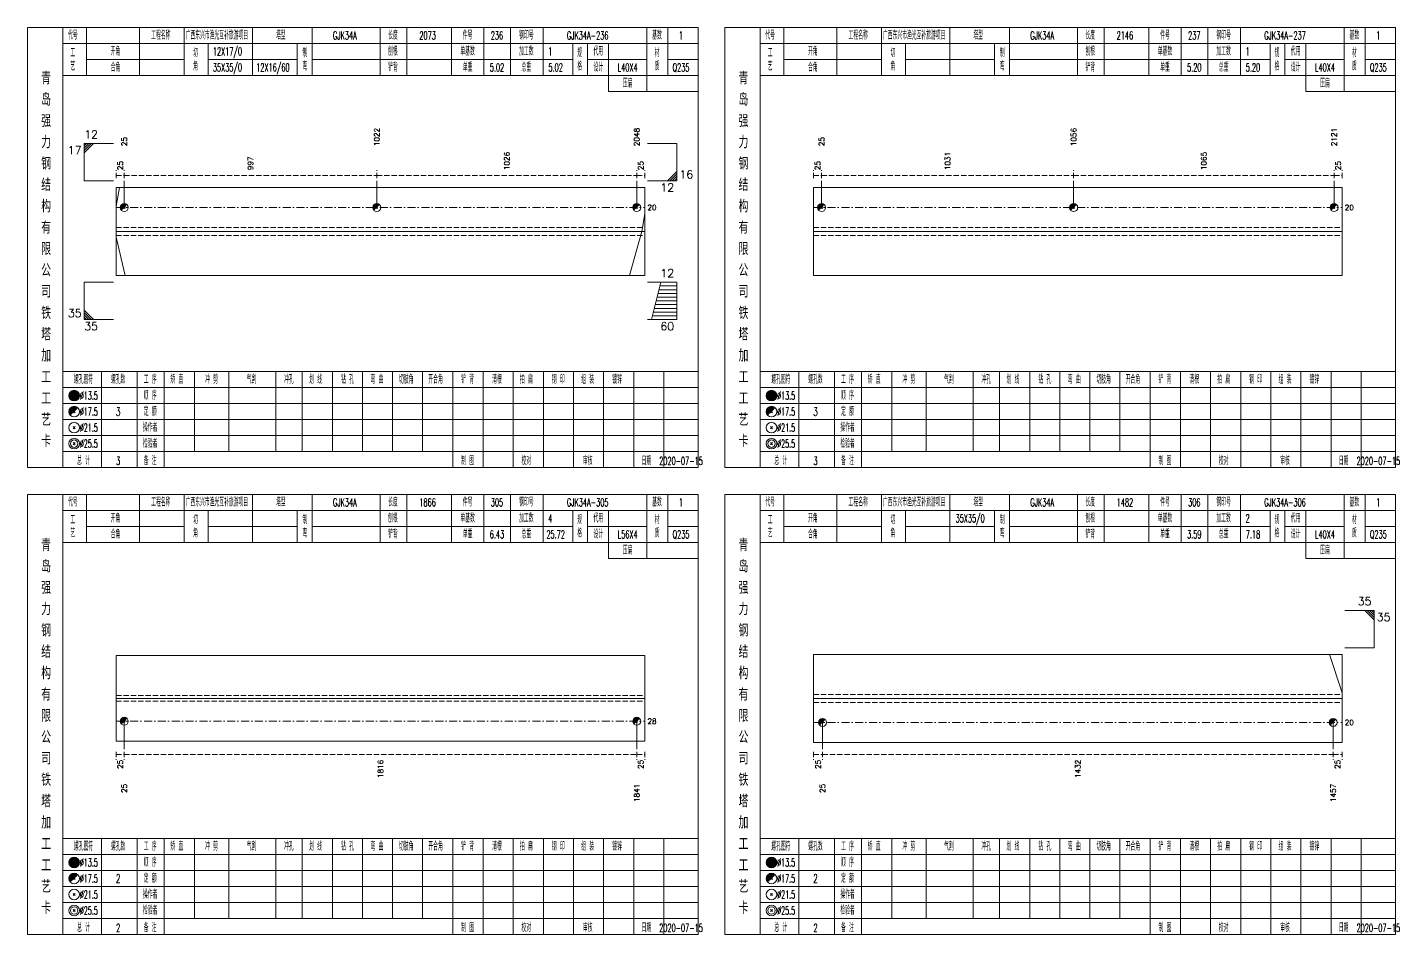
# Model space of a CAD drawing. Extents: x 0 to 2606, y -377 to 6479.
# Drawn here: x 2091 to 2606, y 5775 to 6115 of the extents above; entities that cross this region are included whole.
import ezdxf
from ezdxf.enums import TextEntityAlignment as Align

# ---------------------------------------------------------------- set-up
doc = ezdxf.new("R2010")
doc.units = 0
doc.header["$MEASUREMENT"] = 0
doc.linetypes.add('一点画线', pattern=[5.2, 3, -1, 0.2, -1])
doc.linetypes.add('虚线', pattern=[2.75, 2, -0.75])
doc.layers.get('0').update_dxf_attribs({"linetype": 'CONTINUOUS', "lineweight": 25})
doc.layers.add('1', color=7, linetype='CONTINUOUS', lineweight=25)
doc.layers.add('4', color=7, linetype='CONTINUOUS', lineweight=25)
doc.styles.get("Standard").update_dxf_attribs({"font": 'simplex.shx', "width": 0.7, "height": 3, "bigfont": 'gbhzfs.shx'})

msp = doc.modelspace()

# ---------------------------------------------------------------- linework, layer by layer
at = {"color": 7, "linetype": 'Continuous', "lineweight": 13}
for p, q in [((2112.5, 6071.5), (2123.5, 6071.5)), ((2112.5, 6057.5), (2112.5, 6071.5)), ((2113.38, 6071.5), (2112.5, 6070.62)), ((2114.25, 6071.5), (2112.5, 6069.75)), ((2115.12, 6071.5), (2112.5, 6068.88)), ((2116, 6071.5), (2112.5, 6068)), ((2334.6, 6071.5), (2323.6, 6071.5)), ((2334.6, 6057.5), (2334.6, 6071.5)), ((2331.1, 6057.5), (2334.6, 6061)), ((2331.98, 6057.5), (2334.6, 6060.12)), ((2332.85, 6057.5), (2334.6, 6059.25)), ((2112.5, 6057.5), (2123.5, 6057.5)), ((2124.5, 6047.99), (2125.65, 6055)), ((2127.5, 6047.5), (2127.5, 6057.5)), ((2222.16, 6047.5), (2222.16, 6057.5)), ((2319.6, 6047.5), (2319.6, 6057.5)), ((2334.6, 6057.5), (2323.6, 6057.5)), ((2333.73, 6057.5), (2334.6, 6058.38)), ((2388.9, 6047.5), (2388.9, 6057.5)), ((2483.38, 6047.5), (2483.38, 6057.5)), ((2581, 6047.5), (2581, 6057.5)), ((2322.6, 6045.1), (2321.45, 6038.5)), ((2321.45, 6038.5), (2316.87, 6022)), ((2124.5, 6036.44), (2127.84, 6022)), ((2112.5, 6019.5), (2123.5, 6019.5)), ((2112.5, 6019.5), (2112.5, 6005.5)), ((2334.6, 6019.5), (2323.6, 6019.5)), ((2328.6, 6019.5), (2325.1, 6005.5)), ((2334.6, 6018.1), (2328.25, 6018.1)), ((2334.6, 6019.5), (2334.6, 6005.5)), ((2334.6, 6013.9), (2327.2, 6013.9)), ((2334.6, 6015.3), (2327.55, 6015.3)), ((2334.6, 6016.7), (2327.9, 6016.7)), ((2116, 6005.5), (2112.5, 6009)), ((2115.12, 6005.5), (2112.5, 6008.12)), ((2334.6, 6008.3), (2325.8, 6008.3)), ((2334.6, 6009.7), (2326.15, 6009.7)), ((2334.6, 6011.1), (2326.5, 6011.1)), ((2334.6, 6012.5), (2326.85, 6012.5)), ((2114.25, 6005.5), (2112.5, 6007.25)), ((2113.38, 6005.5), (2112.5, 6006.38)), ((2112.5, 6005.5), (2123.5, 6005.5)), ((2334.6, 6005.5), (2323.6, 6005.5)), ((2334.6, 6006.9), (2325.45, 6006.9)), ((2596, 5896.5), (2585, 5896.5)), ((2592.5, 5896.5), (2596, 5893)), ((2593.38, 5896.5), (2596, 5893.88)), ((2594.25, 5896.5), (2596, 5894.75)), ((2595.12, 5896.5), (2596, 5895.62)), ((2596, 5882.5), (2596, 5896.5)), ((2584, 5865.56), (2579.32, 5880)), ((2596, 5882.5), (2585, 5882.5)), ((2127.5, 5854.93), (2127.5, 5844.5)), ((2319.6, 5854.93), (2319.6, 5844.5)), ((2389.24, 5854.5), (2389.24, 5844.5)), ((2580.66, 5854.5), (2580.66, 5844.5))]:
    msp.add_line(p, q, dxfattribs=at)
at = {"color": 8, "linetype": '虚线', "lineweight": 9}
for p, q in [((2124.5, 6058.5), (2124.5, 6061.5)), ((2124.5, 6059.5), (2127.5, 6059.5)), ((2127.5, 6058.5), (2127.5, 6061.5)), ((2127.5, 6058.5), (2127.5, 6061.5)), ((2127.5, 6059.5), (2222.16, 6059.5)), ((2222.16, 6058.5), (2222.16, 6061.5)), ((2222.16, 6058.5), (2222.16, 6061.5)), ((2222.16, 6059.5), (2319.6, 6059.5)), ((2319.6, 6058.5), (2319.6, 6061.5)), ((2319.6, 6058.5), (2319.6, 6061.5)), ((2319.6, 6059.5), (2322.6, 6059.5)), ((2322.6, 6058.5), (2322.6, 6061.5)), ((2385.9, 6058.5), (2385.9, 6061.5)), ((2385.9, 6059.5), (2388.9, 6059.5)), ((2388.9, 6058.5), (2388.9, 6061.5)), ((2388.9, 6058.5), (2388.9, 6061.5)), ((2388.9, 6059.5), (2483.38, 6059.5)), ((2483.38, 6058.5), (2483.38, 6061.5)), ((2483.38, 6058.5), (2483.38, 6061.5)), ((2483.38, 6059.5), (2581, 6059.5)), ((2581, 6058.5), (2581, 6061.5)), ((2581, 6058.5), (2581, 6061.5)), ((2581, 6059.5), (2584, 6059.5)), ((2584, 6058.5), (2584, 6061.5)), ((2124.5, 5843.5), (2124.5, 5840.5)), ((2127.5, 5843.5), (2127.5, 5840.5)), ((2127.5, 5843.5), (2127.5, 5840.5)), ((2319.6, 5843.5), (2319.6, 5840.5)), ((2319.6, 5843.5), (2319.6, 5840.5)), ((2322.6, 5843.5), (2322.6, 5840.5)), ((2385.9, 5843.5), (2385.9, 5840.5)), ((2389.24, 5843.5), (2389.24, 5840.5)), ((2389.24, 5843.5), (2389.24, 5840.5)), ((2580.66, 5843.5), (2580.66, 5840.5)), ((2580.66, 5843.5), (2580.66, 5840.5)), ((2584, 5843.5), (2584, 5840.5)), ((2124.5, 5842.5), (2127.5, 5842.5)), ((2127.5, 5842.5), (2319.6, 5842.5)), ((2319.6, 5842.5), (2322.6, 5842.5)), ((2385.9, 5842.5), (2389.24, 5842.5)), ((2389.24, 5842.5), (2580.66, 5842.5)), ((2580.66, 5842.5), (2584, 5842.5))]:
    msp.add_line(p, q, dxfattribs=at)
at = {"color": 7, "linetype": 'Continuous', "lineweight": 18}
for p, q in [((2124.5, 6055), (2124.5, 6022)), ((2124.5, 6055), (2322.6, 6055)), ((2322.6, 6055), (2322.6, 6022)), ((2385.9, 6055), (2385.9, 6022)), ((2385.9, 6055), (2584, 6055)), ((2584, 6055), (2584, 6022)), ((2124.5, 6038.5), (2322.6, 6038.5)), ((2385.9, 6038.5), (2584, 6038.5)), ((2124.5, 5879.57), (2124.5, 5847.43)), ((2124.5, 5879.57), (2322.6, 5879.57)), ((2322.6, 5879.57), (2322.6, 5847.43)), ((2385.9, 5880), (2385.9, 5847)), ((2385.9, 5880), (2584, 5880)), ((2584, 5880), (2584, 5847)), ((2124.5, 5863.5), (2322.6, 5863.5)), ((2385.9, 5863.5), (2584, 5863.5))]:
    msp.add_line(p, q, dxfattribs=at)
at = {"color": 3, "linetype": '一点画线', "lineweight": 13}
for p, q in [((2124.5, 6047.5), (2322.6, 6047.5)), ((2385.9, 6047.5), (2584, 6047.5)), ((2124.5, 5854.93), (2322.6, 5854.93)), ((2385.9, 5854.5), (2584, 5854.5))]:
    msp.add_line(p, q, dxfattribs=at)
at = {"color": 7, "linetype": 'Continuous', "lineweight": 0}
for p, q in [((2127.2, 6047.2), (2127.8, 6047.8)), ((2127.2, 6047.8), (2127.8, 6047.2)), ((2221.86, 6047.2), (2222.46, 6047.8)), ((2221.86, 6047.8), (2222.46, 6047.2)), ((2319.3, 6047.2), (2319.9, 6047.8)), ((2319.3, 6047.8), (2319.9, 6047.2)), ((2388.6, 6047.2), (2389.2, 6047.8)), ((2388.6, 6047.8), (2389.2, 6047.2)), ((2483.08, 6047.2), (2483.68, 6047.8)), ((2483.08, 6047.8), (2483.68, 6047.2)), ((2580.7, 6047.2), (2581.3, 6047.8)), ((2580.7, 6047.8), (2581.3, 6047.2))]:
    msp.add_line(p, q, dxfattribs=at)
at = {"color": 1, "linetype": '虚线', "lineweight": 18}
for p, q in [((2124.5, 6040), (2322.6, 6040)), ((2385.9, 6040), (2584, 6040)), ((2124.5, 6037), (2322.6, 6037)), ((2385.9, 6037), (2584, 6037)), ((2124.5, 5864.57), (2322.6, 5864.57)), ((2385.9, 5865), (2584, 5865)), ((2124.5, 5862.43), (2322.6, 5862.43)), ((2385.9, 5862), (2584, 5862))]:
    msp.add_line(p, q, dxfattribs=at)
at = {"color": 7, "linetype": 'Continuous', "lineweight": 13}
for centre in [(2127.5, 6047.5), (2222.16, 6047.5), (2319.6, 6047.5), (2388.9, 6047.5), (2483.38, 6047.5), (2581, 6047.5)]:
    msp.add_circle(centre, 1.5, dxfattribs=at)
for centre, radius in [((2127.5, 6047.5), 1.35), ((2222.16, 6047.5), 1.35), ((2319.6, 6047.5), 1.35), ((2388.9, 6047.5), 1.35), ((2483.38, 6047.5), 1.35), ((2581, 6047.5), 1.35), ((2127.5, 6047.5), 1.2), ((2127.5, 6047.5), 1.05), ((2127.5, 6047.5), 0.9), ((2127.5, 6047.5), 0.75), ((2127.5, 6047.5), 0.6), ((2127.5, 6047.5), 0.45), ((2127.5, 6047.5), 0.3), ((2127.5, 6047.5), 0.15), ((2222.16, 6047.5), 1.2), ((2222.16, 6047.5), 1.05), ((2222.16, 6047.5), 0.9), ((2222.16, 6047.5), 0.75), ((2222.16, 6047.5), 0.6), ((2222.16, 6047.5), 0.45), ((2222.16, 6047.5), 0.3), ((2222.16, 6047.5), 0.15), ((2319.6, 6047.5), 1.2), ((2319.6, 6047.5), 1.05), ((2319.6, 6047.5), 0.9), ((2319.6, 6047.5), 0.75), ((2319.6, 6047.5), 0.6), ((2319.6, 6047.5), 0.45), ((2319.6, 6047.5), 0.3), ((2319.6, 6047.5), 0.15), ((2388.9, 6047.5), 1.2), ((2388.9, 6047.5), 1.05), ((2388.9, 6047.5), 0.9), ((2388.9, 6047.5), 0.75), ((2388.9, 6047.5), 0.6), ((2388.9, 6047.5), 0.45), ((2388.9, 6047.5), 0.3), ((2388.9, 6047.5), 0.15), ((2483.38, 6047.5), 1.2), ((2483.38, 6047.5), 1.05), ((2483.38, 6047.5), 0.9), ((2483.38, 6047.5), 0.75), ((2483.38, 6047.5), 0.6), ((2483.38, 6047.5), 0.45), ((2483.38, 6047.5), 0.3), ((2483.38, 6047.5), 0.15), ((2581, 6047.5), 1.2), ((2581, 6047.5), 1.05), ((2581, 6047.5), 0.9), ((2581, 6047.5), 0.75), ((2581, 6047.5), 0.6), ((2581, 6047.5), 0.45), ((2581, 6047.5), 0.3), ((2581, 6047.5), 0.15)]:
    msp.add_arc(centre, radius, 45, 225, dxfattribs=at)
at = {"layer": '1', "color": 7, "linetype": 'Continuous', "lineweight": 18}
for p, q in [((2124.5, 6022), (2322.6, 6022)), ((2385.9, 6022), (2584, 6022)), ((2124.5, 5847.43), (2322.6, 5847.43)), ((2385.9, 5847), (2584, 5847))]:
    msp.add_line(p, q, dxfattribs=at)
at = {"layer": '1', "color": 7, "linetype": 'Continuous', "lineweight": 0}
for p, q in [((2127.2, 5854.63), (2127.8, 5855.23)), ((2127.2, 5855.23), (2127.8, 5854.63)), ((2319.3, 5854.63), (2319.9, 5855.23)), ((2319.3, 5855.23), (2319.9, 5854.63)), ((2388.94, 5854.2), (2389.54, 5854.8)), ((2388.94, 5854.8), (2389.54, 5854.2)), ((2580.36, 5854.2), (2580.96, 5854.8)), ((2580.36, 5854.8), (2580.96, 5854.2))]:
    msp.add_line(p, q, dxfattribs=at)
at = {"layer": '1', "color": 7, "linetype": 'Continuous', "lineweight": 13}
for centre in [(2127.5, 5854.93), (2319.6, 5854.93), (2389.24, 5854.5), (2580.66, 5854.5)]:
    msp.add_circle(centre, 1.5, dxfattribs=at)
for centre, radius in [((2127.5, 5854.93), 1.35), ((2127.5, 5854.93), 1.2), ((2127.5, 5854.93), 1.05), ((2127.5, 5854.93), 0.9), ((2127.5, 5854.93), 0.75), ((2127.5, 5854.93), 0.6), ((2127.5, 5854.93), 0.45), ((2127.5, 5854.93), 0.3), ((2127.5, 5854.93), 0.15), ((2319.6, 5854.93), 1.35), ((2319.6, 5854.93), 1.2), ((2319.6, 5854.93), 1.05), ((2319.6, 5854.93), 0.9), ((2319.6, 5854.93), 0.75), ((2319.6, 5854.93), 0.6), ((2319.6, 5854.93), 0.45), ((2319.6, 5854.93), 0.3), ((2319.6, 5854.93), 0.15), ((2389.24, 5854.5), 1.35), ((2389.24, 5854.5), 1.2), ((2389.24, 5854.5), 1.05), ((2389.24, 5854.5), 0.9), ((2389.24, 5854.5), 0.75), ((2389.24, 5854.5), 0.6), ((2389.24, 5854.5), 0.45), ((2389.24, 5854.5), 0.3), ((2389.24, 5854.5), 0.15), ((2580.66, 5854.5), 1.35), ((2580.66, 5854.5), 1.2), ((2580.66, 5854.5), 1.05), ((2580.66, 5854.5), 0.9), ((2580.66, 5854.5), 0.75), ((2580.66, 5854.5), 0.6), ((2580.66, 5854.5), 0.45), ((2580.66, 5854.5), 0.3), ((2580.66, 5854.5), 0.15)]:
    msp.add_arc(centre, radius, 45, 225, dxfattribs=at)
at = {"layer": '4', "color": 1, "linetype": 'Continuous', "lineweight": 18}
for p, q in [((2104.5, 5950), (2104.5, 6115)), ((2113.4, 6097), (2113.4, 6115)), ((2133.2, 6097), (2133.2, 6115)), ((2150, 6097), (2150, 6115)), ((2175.6, 6097), (2175.6, 6115)), ((2197.9, 6097), (2197.9, 6115)), ((2223.4, 6097), (2223.4, 6115)), ((2233.4, 6097), (2233.4, 6115)), ((2250.1, 6097), (2250.1, 6115)), ((2262.3, 6097), (2262.3, 6115)), ((2272.3, 6097), (2272.3, 6115)), ((2284.5, 6097), (2284.5, 6115)), ((2323.4, 6091), (2323.4, 6115)), ((2331.2, 6097), (2331.2, 6115)), ((2365.9, 5950), (2365.9, 6115)), ((2374.8, 6097), (2374.8, 6115)), ((2394.6, 6097), (2394.6, 6115)), ((2411.4, 6097), (2411.4, 6115)), ((2437, 6097), (2437, 6115)), ((2459.3, 6097), (2459.3, 6115)), ((2484.8, 6097), (2484.8, 6115)), ((2494.8, 6097), (2494.8, 6115)), ((2511.5, 6097), (2511.5, 6115)), ((2523.7, 6097), (2523.7, 6115)), ((2533.7, 6097), (2533.7, 6115)), ((2545.9, 6097), (2545.9, 6115)), ((2584.8, 6091), (2584.8, 6115)), ((2592.6, 6097), (2592.6, 6115)), ((2104.5, 6109), (2342.6, 6109)), ((2159, 6097), (2159, 6109)), ((2192.3, 6097), (2192.3, 6109)), ((2295.6, 6097), (2295.6, 6109)), ((2301.2, 6097), (2301.2, 6109)), ((2309, 6091), (2309, 6109)), ((2365.9, 6109), (2604, 6109)), ((2420.4, 6097), (2420.4, 6109)), ((2453.7, 6097), (2453.7, 6109)), ((2557, 6097), (2557, 6109)), ((2562.6, 6097), (2562.6, 6109)), ((2570.4, 6091), (2570.4, 6109)), ((2113.4, 6103), (2150, 6103)), ((2159, 6103), (2192.3, 6103)), ((2197.9, 6103), (2295.6, 6103)), ((2301.2, 6103), (2323.4, 6103)), ((2331.2, 6103), (2342.6, 6103)), ((2374.8, 6103), (2411.4, 6103)), ((2420.4, 6103), (2453.7, 6103)), ((2459.3, 6103), (2557, 6103)), ((2562.6, 6103), (2584.8, 6103)), ((2592.6, 6103), (2604, 6103)), ((2104.5, 6097), (2342.6, 6097)), ((2365.9, 6097), (2604, 6097)), ((2309, 6091), (2342.6, 6091)), ((2570.4, 6091), (2604, 6091)), ((2104.5, 5986), (2342.6, 5986)), ((2119, 5950), (2119, 5986)), ((2132.3, 5950), (2132.3, 5986)), ((2142.4, 5950), (2142.4, 5986)), ((2153.8, 5956), (2153.8, 5986)), ((2166.7, 5956), (2166.7, 5986)), ((2184.3, 5956), (2184.3, 5986)), ((2194.2, 5956), (2194.2, 5986)), ((2205.5, 5956), (2205.5, 5986)), ((2216.8, 5956), (2216.8, 5986)), ((2228.1, 5956), (2228.1, 5986)), ((2239.3, 5956), (2239.3, 5986)), ((2250.7, 5956), (2250.7, 5986)), ((2262, 5956), (2262, 5986)), ((2273.3, 5956), (2273.3, 5986)), ((2284.6, 5956), (2284.6, 5986)), ((2295.9, 5956), (2295.9, 5986)), ((2307.2, 5956), (2307.2, 5986)), ((2318.5, 5956), (2318.5, 5986)), ((2329.8, 5956), (2329.8, 5986)), ((2365.9, 5986), (2604, 5986)), ((2380.4, 5950), (2380.4, 5986)), ((2393.7, 5950), (2393.7, 5986)), ((2403.8, 5950), (2403.8, 5986)), ((2415.2, 5956), (2415.2, 5986)), ((2428.1, 5956), (2428.1, 5986)), ((2445.7, 5956), (2445.7, 5986)), ((2455.6, 5956), (2455.6, 5986)), ((2466.9, 5956), (2466.9, 5986)), ((2478.2, 5956), (2478.2, 5986)), ((2489.5, 5956), (2489.5, 5986)), ((2500.7, 5956), (2500.7, 5986)), ((2512.1, 5956), (2512.1, 5986)), ((2523.4, 5956), (2523.4, 5986)), ((2534.7, 5956), (2534.7, 5986)), ((2546, 5956), (2546, 5986)), ((2557.3, 5956), (2557.3, 5986)), ((2568.6, 5956), (2568.6, 5986)), ((2579.9, 5956), (2579.9, 5986)), ((2591.2, 5956), (2591.2, 5986)), ((2104.5, 5980), (2342.6, 5980)), ((2365.9, 5980), (2604, 5980)), ((2104.5, 5974), (2342.6, 5974)), ((2365.9, 5974), (2604, 5974)), ((2104.5, 5968), (2342.6, 5968)), ((2365.9, 5968), (2604, 5968)), ((2104.5, 5962), (2342.6, 5962)), ((2365.9, 5962), (2604, 5962)), ((2104.5, 5956), (2342.6, 5956)), ((2250.7, 5950), (2250.7, 5956)), ((2262, 5950), (2262, 5956)), ((2273.3, 5950), (2273.3, 5956)), ((2284.6, 5950), (2284.6, 5956)), ((2295.9, 5950), (2295.9, 5956)), ((2307.2, 5950), (2307.2, 5956)), ((2318.5, 5950), (2318.5, 5956)), ((2329.8, 5950), (2329.8, 5956)), ((2365.9, 5956), (2604, 5956)), ((2512.1, 5950), (2512.1, 5956)), ((2523.4, 5950), (2523.4, 5956)), ((2534.7, 5950), (2534.7, 5956)), ((2546, 5950), (2546, 5956)), ((2557.3, 5950), (2557.3, 5956)), ((2568.6, 5950), (2568.6, 5956)), ((2579.9, 5950), (2579.9, 5956)), ((2591.2, 5950), (2591.2, 5956)), ((2104.5, 5775), (2104.5, 5940)), ((2113.4, 5922), (2113.4, 5940)), ((2133.2, 5922), (2133.2, 5940)), ((2150, 5922), (2150, 5940)), ((2175.6, 5922), (2175.6, 5940)), ((2197.9, 5922), (2197.9, 5940)), ((2223.4, 5922), (2223.4, 5940)), ((2233.4, 5922), (2233.4, 5940)), ((2250.1, 5922), (2250.1, 5940)), ((2262.3, 5922), (2262.3, 5940)), ((2272.3, 5922), (2272.3, 5940)), ((2284.5, 5922), (2284.5, 5940)), ((2323.4, 5916), (2323.4, 5940)), ((2331.2, 5922), (2331.2, 5940)), ((2365.9, 5775), (2365.9, 5940)), ((2374.8, 5922), (2374.8, 5940)), ((2394.6, 5922), (2394.6, 5940)), ((2411.4, 5922), (2411.4, 5940)), ((2437, 5922), (2437, 5940)), ((2459.3, 5922), (2459.3, 5940)), ((2484.8, 5922), (2484.8, 5940)), ((2494.8, 5922), (2494.8, 5940)), ((2511.5, 5922), (2511.5, 5940)), ((2523.7, 5922), (2523.7, 5940)), ((2533.7, 5922), (2533.7, 5940)), ((2545.9, 5922), (2545.9, 5940)), ((2584.8, 5916), (2584.8, 5940)), ((2592.6, 5922), (2592.6, 5940)), ((2104.5, 5934), (2342.6, 5934)), ((2159, 5922), (2159, 5934)), ((2192.3, 5922), (2192.3, 5934)), ((2295.6, 5922), (2295.6, 5934)), ((2301.2, 5922), (2301.2, 5934)), ((2309, 5916), (2309, 5934)), ((2365.9, 5934), (2604, 5934)), ((2420.4, 5922), (2420.4, 5934)), ((2453.7, 5922), (2453.7, 5934)), ((2557, 5922), (2557, 5934)), ((2562.6, 5922), (2562.6, 5934)), ((2570.4, 5916), (2570.4, 5934)), ((2113.4, 5928), (2150, 5928)), ((2159, 5928), (2192.3, 5928)), ((2197.9, 5928), (2295.6, 5928)), ((2301.2, 5928), (2323.4, 5928)), ((2331.2, 5928), (2342.6, 5928)), ((2374.8, 5928), (2411.4, 5928)), ((2420.4, 5928), (2453.7, 5928)), ((2459.3, 5928), (2557, 5928)), ((2562.6, 5928), (2584.8, 5928)), ((2592.6, 5928), (2604, 5928)), ((2104.5, 5922), (2342.6, 5922)), ((2365.9, 5922), (2604, 5922)), ((2309, 5916), (2342.6, 5916)), ((2570.4, 5916), (2604, 5916)), ((2104.5, 5811), (2342.6, 5811)), ((2119, 5775), (2119, 5811)), ((2132.3, 5775), (2132.3, 5811)), ((2142.4, 5775), (2142.4, 5811)), ((2153.8, 5781), (2153.8, 5811)), ((2166.7, 5781), (2166.7, 5811)), ((2184.3, 5781), (2184.3, 5811)), ((2194.2, 5781), (2194.2, 5811)), ((2205.5, 5781), (2205.5, 5811)), ((2216.8, 5781), (2216.8, 5811)), ((2228.1, 5781), (2228.1, 5811)), ((2239.3, 5781), (2239.3, 5811)), ((2250.7, 5781), (2250.7, 5811)), ((2262, 5781), (2262, 5811)), ((2273.3, 5781), (2273.3, 5811)), ((2284.6, 5781), (2284.6, 5811)), ((2295.9, 5781), (2295.9, 5811)), ((2307.2, 5781), (2307.2, 5811)), ((2318.5, 5781), (2318.5, 5811)), ((2329.8, 5781), (2329.8, 5811)), ((2365.9, 5811), (2604, 5811)), ((2380.4, 5775), (2380.4, 5811)), ((2393.7, 5775), (2393.7, 5811)), ((2403.8, 5775), (2403.8, 5811)), ((2415.2, 5781), (2415.2, 5811)), ((2428.1, 5781), (2428.1, 5811)), ((2445.7, 5781), (2445.7, 5811)), ((2455.6, 5781), (2455.6, 5811)), ((2466.9, 5781), (2466.9, 5811)), ((2478.2, 5781), (2478.2, 5811)), ((2489.5, 5781), (2489.5, 5811)), ((2500.7, 5781), (2500.7, 5811)), ((2512.1, 5781), (2512.1, 5811)), ((2523.4, 5781), (2523.4, 5811)), ((2534.7, 5781), (2534.7, 5811)), ((2546, 5781), (2546, 5811)), ((2557.3, 5781), (2557.3, 5811)), ((2568.6, 5781), (2568.6, 5811)), ((2579.9, 5781), (2579.9, 5811)), ((2591.2, 5781), (2591.2, 5811)), ((2104.5, 5805), (2342.6, 5805)), ((2365.9, 5805), (2604, 5805)), ((2104.5, 5799), (2342.6, 5799)), ((2365.9, 5799), (2604, 5799)), ((2104.5, 5793), (2342.6, 5793)), ((2365.9, 5793), (2604, 5793)), ((2104.5, 5787), (2342.6, 5787)), ((2365.9, 5787), (2604, 5787)), ((2104.5, 5781), (2342.6, 5781)), ((2250.7, 5775), (2250.7, 5781)), ((2262, 5775), (2262, 5781)), ((2273.3, 5775), (2273.3, 5781)), ((2284.6, 5775), (2284.6, 5781)), ((2295.9, 5775), (2295.9, 5781)), ((2307.2, 5775), (2307.2, 5781)), ((2318.5, 5775), (2318.5, 5781)), ((2329.8, 5775), (2329.8, 5781)), ((2365.9, 5781), (2604, 5781)), ((2512.1, 5775), (2512.1, 5781)), ((2523.4, 5775), (2523.4, 5781)), ((2534.7, 5775), (2534.7, 5781)), ((2546, 5775), (2546, 5781)), ((2557.3, 5775), (2557.3, 5781)), ((2568.6, 5775), (2568.6, 5781)), ((2579.9, 5775), (2579.9, 5781)), ((2591.2, 5775), (2591.2, 5781))]:
    msp.add_line(p, q, dxfattribs=at)
at = {"layer": '4', "color": 7, "linetype": 'Continuous', "lineweight": 13}
for p, q in [((2108.5, 5976.8), (2108.9, 5977.2)), ((2108.9, 5976.8), (2108.5, 5977.2)), ((2369.9, 5976.8), (2370.3, 5977.2)), ((2370.3, 5976.8), (2369.9, 5977.2)), ((2108.3, 5964.6), (2109.1, 5965.4)), ((2109.1, 5964.6), (2108.3, 5965.4)), ((2369.7, 5964.6), (2370.5, 5965.4)), ((2370.5, 5964.6), (2369.7, 5965.4)), ((2108.3, 5958.6), (2109.1, 5959.4)), ((2109.1, 5958.6), (2108.3, 5959.4)), ((2369.7, 5958.6), (2370.5, 5959.4)), ((2370.5, 5958.6), (2369.7, 5959.4)), ((2108.5, 5801.8), (2108.9, 5802.2)), ((2108.9, 5801.8), (2108.5, 5802.2)), ((2369.9, 5801.8), (2370.3, 5802.2)), ((2370.3, 5801.8), (2369.9, 5802.2)), ((2108.3, 5789.6), (2109.1, 5790.4)), ((2109.1, 5789.6), (2108.3, 5790.4)), ((2369.7, 5789.6), (2370.5, 5790.4)), ((2370.5, 5789.6), (2369.7, 5790.4)), ((2108.3, 5783.6), (2109.1, 5784.4)), ((2109.1, 5783.6), (2108.3, 5784.4)), ((2369.7, 5783.6), (2370.5, 5784.4)), ((2370.5, 5783.6), (2369.7, 5784.4))]:
    msp.add_line(p, q, dxfattribs=at)
at = {"layer": '4', "color": 7, "linetype": 'Continuous', "lineweight": 0}
for p, q in [((2108.3, 5970.6), (2109.1, 5971.4)), ((2108.3, 5971.4), (2109.1, 5970.6)), ((2369.7, 5970.6), (2370.5, 5971.4)), ((2369.7, 5971.4), (2370.5, 5970.6)), ((2108.3, 5795.6), (2109.1, 5796.4)), ((2108.3, 5796.4), (2109.1, 5795.6)), ((2369.7, 5795.6), (2370.5, 5796.4)), ((2369.7, 5796.4), (2370.5, 5795.6))]:
    msp.add_line(p, q, dxfattribs=at)
at = {"layer": '4', "color": 1, "linetype": 'Continuous', "lineweight": 18}
for points in [[(2091.2, 6115), (2091.2, 5950), (2342.6, 5950), (2342.6, 6115)], [(2352.6, 6115), (2352.6, 5950), (2604, 5950), (2604, 6115)], [(2091.2, 5940), (2091.2, 5775), (2342.6, 5775), (2342.6, 5940)], [(2352.6, 5940), (2352.6, 5775), (2604, 5775), (2604, 5940)]]:
    msp.add_lwpolyline(points, close=True, dxfattribs=at)
at = {"layer": '4', "color": 7, "linetype": 'Continuous', "lineweight": 13}
for centre, radius in [((2108.7, 5977), 2), ((2108.7, 5977), 1.8), ((2108.7, 5977), 1.6), ((2108.7, 5977), 1.4), ((2108.7, 5977), 1.2), ((2108.7, 5977), 1), ((2108.7, 5977), 0.8), ((2108.7, 5977), 0.6), ((2108.7, 5977), 0.4), ((2108.7, 5977), 0.2), ((2370.1, 5977), 2), ((2370.1, 5977), 1.8), ((2370.1, 5977), 1.6), ((2370.1, 5977), 1.4), ((2370.1, 5977), 1.2), ((2370.1, 5977), 1), ((2370.1, 5977), 0.8), ((2370.1, 5977), 0.6), ((2370.1, 5977), 0.4), ((2370.1, 5977), 0.2), ((2108.7, 5971), 2), ((2370.1, 5971), 2), ((2108.7, 5965), 2), ((2370.1, 5965), 2), ((2108.7, 5959), 2), ((2108.7, 5959), 1.4), ((2370.1, 5959), 2), ((2370.1, 5959), 1.4), ((2108.7, 5802), 2), ((2108.7, 5802), 1.8), ((2108.7, 5802), 1.6), ((2108.7, 5802), 1.4), ((2108.7, 5802), 1.2), ((2108.7, 5802), 1), ((2108.7, 5802), 0.8), ((2108.7, 5802), 0.6), ((2108.7, 5802), 0.4), ((2108.7, 5802), 0.2), ((2370.1, 5802), 2), ((2370.1, 5802), 1.8), ((2370.1, 5802), 1.6), ((2370.1, 5802), 1.4), ((2370.1, 5802), 1.2), ((2370.1, 5802), 1), ((2370.1, 5802), 0.8), ((2370.1, 5802), 0.6), ((2370.1, 5802), 0.4), ((2370.1, 5802), 0.2), ((2108.7, 5796), 2), ((2370.1, 5796), 2), ((2108.7, 5790), 2), ((2370.1, 5790), 2), ((2108.7, 5784), 2), ((2108.7, 5784), 1.4), ((2370.1, 5784), 2), ((2370.1, 5784), 1.4)]:
    msp.add_circle(centre, radius, dxfattribs=at)
for centre, radius in [((2108.7, 5971), 1.8), ((2108.7, 5971), 1.6), ((2108.7, 5971), 1.4), ((2108.7, 5971), 1.2), ((2108.7, 5971), 1), ((2108.7, 5971), 0.8), ((2108.7, 5971), 0.6), ((2370.1, 5971), 1.8), ((2370.1, 5971), 1.6), ((2370.1, 5971), 1.4), ((2370.1, 5971), 1.2), ((2370.1, 5971), 1), ((2370.1, 5971), 0.8), ((2370.1, 5971), 0.6), ((2108.7, 5971), 0.4), ((2108.7, 5971), 0.2), ((2370.1, 5971), 0.4), ((2370.1, 5971), 0.2), ((2108.7, 5796), 1.8), ((2108.7, 5796), 1.6), ((2108.7, 5796), 1.4), ((2108.7, 5796), 1.2), ((2108.7, 5796), 1), ((2108.7, 5796), 0.8), ((2370.1, 5796), 1.8), ((2370.1, 5796), 1.6), ((2370.1, 5796), 1.4), ((2370.1, 5796), 1.2), ((2370.1, 5796), 1), ((2370.1, 5796), 0.8), ((2108.7, 5796), 0.6), ((2108.7, 5796), 0.4), ((2108.7, 5796), 0.2), ((2370.1, 5796), 0.6), ((2370.1, 5796), 0.4), ((2370.1, 5796), 0.2)]:
    msp.add_arc(centre, radius, 45, 225, dxfattribs=at)

# ---------------------------------------------------------------- texts
at = {"color": 7, "linetype": 'Continuous', "lineweight": 13}
for s, p in [('12', (2112.5, 6072.5)), ('16', (2335.6, 6057.5))]:
    msp.add_text(s, height=3, dxfattribs=at).set_placement(p, align=Align.BOTTOM_LEFT)
for s, p in [('1022', (2222.16, 6070.5)), ('2048', (2319.6, 6070.5)), ('1056', (2483.38, 6070.5)), ('2121', (2581, 6070.5)), ('25', (2127.5, 6070.5)), ('25', (2388.9, 6070.5))]:
    msp.add_text(s, height=2, rotation=90, dxfattribs=at).set_placement(p, align=Align.MIDDLE_LEFT)
for s, p in [('17', (2111.5, 6070.5)), ('12', (2333.6, 6056.5)), ('60', (2333.6, 6004.5))]:
    msp.add_text(s, height=3, dxfattribs=at).set_placement(p, align=Align.TOP_RIGHT)
at = {"color": 8, "linetype": 'Continuous', "lineweight": 9}
for s, p in [('25', (2126, 6061.5)), ('997', (2174.83, 6061.5)), ('1026', (2270.88, 6061.5)), ('25', (2321.1, 6061.5)), ('25', (2387.4, 6061.5)), ('1031', (2436.14, 6061.5)), ('1065', (2532.19, 6061.5)), ('25', (2582.5, 6061.5))]:
    msp.add_text(s, height=2, rotation=90, dxfattribs=at).set_placement(p, align=Align.MIDDLE_LEFT)
at = {"color": 7, "linetype": 'Continuous', "lineweight": 13}
for s, p in [('20', (2323.6, 6047.5)), ('20', (2585, 6047.5)), ('28', (2323.6, 5854.93)), ('20', (2585, 5854.5))]:
    msp.add_text(s, height=2, dxfattribs=at).set_placement(p, align=Align.MIDDLE_LEFT)
for s, p in [('12', (2333.6, 6020.5)), ('35', (2111.5, 6005.5)), ('35', (2595, 5897.5))]:
    msp.add_text(s, height=3, dxfattribs=at).set_placement(p, align=Align.BOTTOM_RIGHT)
for p in [(2112.5, 6004.5), (2597, 5895.5)]:
    msp.add_text('35', height=3, dxfattribs=at).set_placement(p, align=Align.TOP_LEFT)
at = {"color": 8, "linetype": 'Continuous', "lineweight": 9}
for s, p in [('25', (2126, 5840.5)), ('1816', (2223.55, 5840.5)), ('25', (2321.1, 5840.5)), ('25', (2387.57, 5840.5)), ('1432', (2484.95, 5840.5)), ('25', (2582.33, 5840.5))]:
    msp.add_text(s, height=2, rotation=90, dxfattribs=at).set_placement(p, align=Align.MIDDLE_RIGHT)
at = {"layer": '1', "color": 7, "linetype": 'Continuous', "lineweight": 13}
for s, p in [('25', (2127.5, 5831.5)), ('1841', (2319.6, 5831.5)), ('25', (2389.24, 5831.5)), ('1457', (2580.66, 5831.5))]:
    msp.add_text(s, height=2, rotation=90, dxfattribs=at).set_placement(p, align=Align.MIDDLE_RIGHT)
at = {"layer": '4', "color": 1, "linetype": 'Continuous', "lineweight": 13}
for s, height, width, p in [('代号', 3, 0.6, (2108.2, 6112)), ('工程名称', 3, 0.6, (2141.2, 6112)), ('广西东兴市渔光互补旅游项目', 3, 0.6, (2162.2, 6112)), ('塔型', 3, 0.6, (2186.2, 6112)), ('GJK34A', 3, 0.6, (2210.2, 6112)), ('长度', 3, 0.6, (2228.2, 6112)), ('2073', 3, 0.6, (2241.2, 6112)), ('件号', 3, 0.6, (2256.2, 6112)), ('236', 3, 0.6, (2267.2, 6112)), ('钢印号', 3, 0.6, (2278.2, 6112)), ('GJK34A-236', 3, 0.6, (2301.2, 6112)), ('基数', 3, 0.6, (2327.2, 6112)), ('1', 3, 0.6, (2336.2, 6112)), ('代号', 3, 0.6, (2369.6, 6112)), ('工程名称', 3, 0.6, (2402.6, 6112)), ('广西东兴市渔光互补旅游项目', 3, 0.6, (2423.6, 6112)), ('塔型', 3, 0.6, (2447.6, 6112)), ('GJK34A', 3, 0.6, (2471.6, 6112)), ('长度', 3, 0.6, (2489.6, 6112)), ('2146', 3, 0.6, (2502.6, 6112)), ('件号', 3, 0.6, (2517.6, 6112)), ('237', 3, 0.6, (2528.6, 6112)), ('钢印号', 3, 0.6, (2539.6, 6112)), ('GJK34A-237', 3, 0.6, (2562.6, 6112)), ('基数', 3, 0.6, (2588.6, 6112)), ('1', 3, 0.6, (2597.6, 6112)), ('工', 3, 0.6, (2108.2, 6105.4)), ('开角', 3, 0.6, (2124.2, 6106)), ('切', 3, 0.6, (2154.2, 6105.4)), ('12X17/0', 3, 0.6, (2166.2, 6106)), ('制', 3, 0.6, (2195.2, 6105.4)), ('刨根', 3, 0.6, (2228.2, 6106)), ('单基数', 3, 0.6, (2256.2, 6106)), ('加工数', 3, 0.6, (2278.2, 6106)), ('1', 3, 0.6, (2287.2, 6106)), ('规', 3, 0.6, (2298.2, 6105.4)), ('代用', 3, 0.6, (2305.2, 6106)), ('材', 3, 0.6, (2327.2, 6105.4)), ('工', 3, 0.6, (2369.6, 6105.4)), ('开角', 3, 0.6, (2385.6, 6106)), ('切', 3, 0.6, (2415.6, 6105.4)), ('制', 3, 0.6, (2456.6, 6105.4)), ('刨根', 3, 0.6, (2489.6, 6106)), ('单基数', 3, 0.6, (2517.6, 6106)), ('加工数', 3, 0.6, (2539.6, 6106)), ('1', 3, 0.6, (2548.6, 6106)), ('规', 3, 0.6, (2559.6, 6105.4)), ('代用', 3, 0.6, (2566.6, 6106)), ('材', 3, 0.6, (2588.6, 6105.4)), ('艺', 3, 0.6, (2108.2, 6100.4)), ('合角', 3, 0.6, (2124.2, 6100)), ('角', 3, 0.6, (2154.2, 6100.4)), ('35X35/0', 3, 0.6, (2166.2, 6100)), ('12X16/60', 3, 0.6, (2183.2, 6100)), ('弯', 3, 0.6, (2195.2, 6100.4)), ('铲背', 3, 0.6, (2228.2, 6100)), ('单重', 3, 0.6, (2256.2, 6100)), ('5.02', 3, 0.6, (2267.2, 6100)), ('总重', 3, 0.6, (2278.2, 6100)), ('5.02', 3, 0.6, (2289.2, 6100)), ('格', 3, 0.6, (2298.2, 6100.4)), ('设计', 3, 0.6, (2305.2, 6100)), ('L40X4', 3, 0.6, (2316.2, 6100)), ('质', 3, 0.6, (2327.2, 6100.4)), ('Q235', 3, 0.6, (2336.2, 6100)), ('艺', 3, 0.6, (2369.6, 6100.4)), ('合角', 3, 0.6, (2385.6, 6100)), ('角', 3, 0.6, (2415.6, 6100.4)), ('弯', 3, 0.6, (2456.6, 6100.4)), ('铲背', 3, 0.6, (2489.6, 6100)), ('单重', 3, 0.6, (2517.6, 6100)), ('5.20', 3, 0.6, (2528.6, 6100)), ('总重', 3, 0.6, (2539.6, 6100)), ('5.20', 3, 0.6, (2550.6, 6100)), ('格', 3, 0.6, (2559.6, 6100.4)), ('设计', 3, 0.6, (2566.6, 6100)), ('L40X4', 3, 0.6, (2577.6, 6100)), ('质', 3, 0.6, (2588.6, 6100.4)), ('Q235', 3, 0.6, (2597.6, 6100)), ('青', 4.6, 0.8, (2098.2, 6096)), ('压扁', 3, 0.6, (2316.2, 6094)), ('青', 4.6, 0.8, (2359.6, 6096)), ('压扁', 3, 0.6, (2577.6, 6094)), ('岛', 4.6, 0.8, (2098.2, 6088)), ('岛', 4.6, 0.8, (2359.6, 6088)), ('强', 4.6, 0.8, (2098.2, 6080)), ('强', 4.6, 0.8, (2359.6, 6080)), ('力', 4.6, 0.8, (2098.2, 6072)), ('力', 4.6, 0.8, (2359.6, 6072)), ('钢', 4.6, 0.8, (2098.2, 6064)), ('钢', 4.6, 0.8, (2359.6, 6064)), ('结', 4.6, 0.8, (2098.2, 6056)), ('结', 4.6, 0.8, (2359.6, 6056)), ('构', 4.6, 0.8, (2098.2, 6048)), ('构', 4.6, 0.8, (2359.6, 6048)), ('有', 4.6, 0.8, (2098.2, 6040)), ('有', 4.6, 0.8, (2359.6, 6040)), ('限', 4.6, 0.8, (2098.2, 6032)), ('限', 4.6, 0.8, (2359.6, 6032)), ('公', 4.6, 0.8, (2098.2, 6024)), ('公', 4.6, 0.8, (2359.6, 6024)), ('司', 4.6, 0.8, (2098.2, 6016)), ('司', 4.6, 0.8, (2359.6, 6016)), ('铁', 4.6, 0.8, (2098.2, 6008)), ('铁', 4.6, 0.8, (2359.6, 6008)), ('塔', 4.6, 0.8, (2098.2, 6000)), ('塔', 4.6, 0.8, (2359.6, 6000)), ('加', 4.6, 0.8, (2098.2, 5992)), ('加', 4.6, 0.8, (2359.6, 5992)), ('工', 4.6, 0.8, (2098.2, 5984)), ('螺孔图符', 3, 0.6, (2112.2, 5983)), ('螺孔数', 3, 0.6, (2125.2, 5983)), ('工 序', 3, 0.6, (2137.2, 5983)), ('矫 直', 3, 0.6, (2147.2, 5983)), ('冲 剪', 3, 0.6, (2160.2, 5983)), ('气割', 3, 0.6, (2175.2, 5983)), ('冲孔', 3, 0.6, (2189.2, 5983)), ('划 线', 3, 0.6, (2199.2, 5983)), ('钻 孔', 3, 0.6, (2211.2, 5983)), ('弯 曲', 3, 0.6, (2222.2, 5983)), ('切肢角', 3, 0.6, (2233.2, 5983)), ('开合角', 3, 0.6, (2244.2, 5983)), ('铲 背', 3, 0.6, (2256.2, 5983)), ('清根', 3, 0.6, (2267.2, 5983)), ('拍 扁', 3, 0.6, (2278.2, 5983)), ('钢 印', 3, 0.6, (2290.2, 5983)), ('组 装', 3, 0.6, (2301.2, 5983)), ('镀锌', 3, 0.6, (2312.2, 5983)), ('工', 4.6, 0.8, (2359.6, 5984)), ('螺孔图符', 3, 0.6, (2373.6, 5983)), ('螺孔数', 3, 0.6, (2386.6, 5983)), ('工 序', 3, 0.6, (2398.6, 5983)), ('矫 直', 3, 0.6, (2408.6, 5983)), ('冲 剪', 3, 0.6, (2421.6, 5983)), ('气割', 3, 0.6, (2436.6, 5983)), ('冲孔', 3, 0.6, (2450.6, 5983)), ('划 线', 3, 0.6, (2460.6, 5983)), ('钻 孔', 3, 0.6, (2472.6, 5983)), ('弯 曲', 3, 0.6, (2483.6, 5983)), ('切肢角', 3, 0.6, (2494.6, 5983)), ('开合角', 3, 0.6, (2505.6, 5983)), ('铲 背', 3, 0.6, (2517.6, 5983)), ('清根', 3, 0.6, (2528.6, 5983)), ('拍 扁', 3, 0.6, (2539.6, 5983)), ('钢 印', 3, 0.6, (2551.6, 5983)), ('组 装', 3, 0.6, (2562.6, 5983)), ('镀锌', 3, 0.6, (2573.6, 5983)), ('工', 4.6, 0.8, (2098.2, 5976)), ('%%C13.5', 3, 0.5, (2114.2, 5977)), ('顺 序', 3, 0.6, (2137.2, 5977)), ('工', 4.6, 0.8, (2359.6, 5976)), ('%%C13.5', 3, 0.5, (2375.6, 5977)), ('顺 序', 3, 0.6, (2398.6, 5977)), ('%%C17.5', 3, 0.5, (2114.2, 5971)), ('3', 3.2, 0.6, (2125.2, 5971)), ('定 额', 3, 0.6, (2137.2, 5971)), ('%%C17.5', 3, 0.5, (2375.6, 5971)), ('3', 3.2, 0.6, (2386.6, 5971)), ('定 额', 3, 0.6, (2398.6, 5971)), ('艺', 4.6, 0.8, (2098.2, 5968)), ('%%C21.5', 3, 0.5, (2114.2, 5965)), ('操作者', 3, 0.6, (2137.2, 5965)), ('艺', 4.6, 0.8, (2359.6, 5968)), ('%%C21.5', 3, 0.5, (2375.6, 5965)), ('操作者', 3, 0.6, (2398.6, 5965)), ('卡', 4.6, 0.8, (2098.2, 5960)), ('卡', 4.6, 0.8, (2359.6, 5960)), ('%%C25.5', 3, 0.5, (2114.2, 5959)), ('检验者', 3, 0.6, (2137.2, 5959)), ('%%C25.5', 3, 0.5, (2375.6, 5959)), ('检验者', 3, 0.6, (2398.6, 5959)), ('总 计', 3, 0.6, (2112.2, 5952.5)), ('3', 3, 0.6, (2125.2, 5952.5)), ('备 注', 3, 0.6, (2137.2, 5952.5)), ('制 图', 3, 0.6, (2256.2, 5952.5)), ('校对', 3, 0.6, (2278.2, 5952.5)), ('审核', 3, 0.6, (2301.2, 5952.5)), ('日期', 3, 0.6, (2323.2, 5952.5)), ('2020-07-15', 3, 0.6, (2336.2, 5952.5)), ('总 计', 3, 0.6, (2373.6, 5952.5)), ('3', 3, 0.6, (2386.6, 5952.5)), ('备 注', 3, 0.6, (2398.6, 5952.5)), ('制 图', 3, 0.6, (2517.6, 5952.5)), ('校对', 3, 0.6, (2539.6, 5952.5)), ('审核', 3, 0.6, (2562.6, 5952.5)), ('日期', 3, 0.6, (2584.6, 5952.5)), ('2020-07-15', 3, 0.6, (2597.6, 5952.5)), ('代号', 3, 0.6, (2108.2, 5937)), ('工程名称', 3, 0.6, (2141.2, 5937)), ('广西东兴市渔光互补旅游项目', 3, 0.6, (2162.2, 5937)), ('塔型', 3, 0.6, (2186.2, 5937)), ('GJK34A', 3, 0.6, (2210.2, 5937)), ('长度', 3, 0.6, (2228.2, 5937)), ('1866', 3, 0.6, (2241.2, 5937)), ('件号', 3, 0.6, (2256.2, 5937)), ('305', 3, 0.6, (2267.2, 5937)), ('钢印号', 3, 0.6, (2278.2, 5937)), ('GJK34A-305', 3, 0.6, (2301.2, 5937)), ('基数', 3, 0.6, (2327.2, 5937)), ('1', 3, 0.6, (2336.2, 5937)), ('代号', 3, 0.6, (2369.6, 5937)), ('工程名称', 3, 0.6, (2402.6, 5937)), ('广西东兴市渔光互补旅游项目', 3, 0.6, (2423.6, 5937)), ('塔型', 3, 0.6, (2447.6, 5937)), ('GJK34A', 3, 0.6, (2471.6, 5937)), ('长度', 3, 0.6, (2489.6, 5937)), ('1482', 3, 0.6, (2502.6, 5937)), ('件号', 3, 0.6, (2517.6, 5937)), ('306', 3, 0.6, (2528.6, 5937)), ('钢印号', 3, 0.6, (2539.6, 5937)), ('GJK34A-306', 3, 0.6, (2562.6, 5937)), ('基数', 3, 0.6, (2588.6, 5937)), ('1', 3, 0.6, (2597.6, 5937)), ('工', 3, 0.6, (2108.2, 5930.4)), ('开角', 3, 0.6, (2124.2, 5931)), ('切', 3, 0.6, (2154.2, 5930.4)), ('制', 3, 0.6, (2195.2, 5930.4)), ('刨根', 3, 0.6, (2228.2, 5931)), ('单基数', 3, 0.6, (2256.2, 5931)), ('加工数', 3, 0.6, (2278.2, 5931)), ('4', 3, 0.6, (2287.2, 5931)), ('规', 3, 0.6, (2298.2, 5930.4)), ('代用', 3, 0.6, (2305.2, 5931)), ('材', 3, 0.6, (2327.2, 5930.4)), ('工', 3, 0.6, (2369.6, 5930.4)), ('开角', 3, 0.6, (2385.6, 5931)), ('切', 3, 0.6, (2415.6, 5930.4)), ('35X35/0', 3, 0.6, (2444.6, 5931)), ('制', 3, 0.6, (2456.6, 5930.4)), ('刨根', 3, 0.6, (2489.6, 5931)), ('单基数', 3, 0.6, (2517.6, 5931)), ('加工数', 3, 0.6, (2539.6, 5931)), ('2', 3, 0.6, (2548.6, 5931)), ('规', 3, 0.6, (2559.6, 5930.4)), ('代用', 3, 0.6, (2566.6, 5931)), ('材', 3, 0.6, (2588.6, 5930.4)), ('艺', 3, 0.6, (2108.2, 5925.4)), ('合角', 3, 0.6, (2124.2, 5925)), ('角', 3, 0.6, (2154.2, 5925.4)), ('弯', 3, 0.6, (2195.2, 5925.4)), ('铲背', 3, 0.6, (2228.2, 5925)), ('单重', 3, 0.6, (2256.2, 5925)), ('6.43', 3, 0.6, (2267.2, 5925)), ('总重', 3, 0.6, (2278.2, 5925)), ('25.72', 3, 0.6, (2289.2, 5925)), ('格', 3, 0.6, (2298.2, 5925.4)), ('设计', 3, 0.6, (2305.2, 5925)), ('L56X4', 3, 0.6, (2316.2, 5925)), ('质', 3, 0.6, (2327.2, 5925.4)), ('Q235', 3, 0.6, (2336.2, 5925)), ('艺', 3, 0.6, (2369.6, 5925.4)), ('合角', 3, 0.6, (2385.6, 5925)), ('角', 3, 0.6, (2415.6, 5925.4)), ('弯', 3, 0.6, (2456.6, 5925.4)), ('铲背', 3, 0.6, (2489.6, 5925)), ('单重', 3, 0.6, (2517.6, 5925)), ('3.59', 3, 0.6, (2528.6, 5925)), ('总重', 3, 0.6, (2539.6, 5925)), ('7.18', 3, 0.6, (2550.6, 5925)), ('格', 3, 0.6, (2559.6, 5925.4)), ('设计', 3, 0.6, (2566.6, 5925)), ('L40X4', 3, 0.6, (2577.6, 5925)), ('质', 3, 0.6, (2588.6, 5925.4)), ('Q235', 3, 0.6, (2597.6, 5925)), ('青', 4.6, 0.8, (2098.2, 5921)), ('压扁', 3, 0.6, (2316.2, 5919)), ('青', 4.6, 0.8, (2359.6, 5921)), ('压扁', 3, 0.6, (2577.6, 5919)), ('岛', 4.6, 0.8, (2098.2, 5913)), ('岛', 4.6, 0.8, (2359.6, 5913)), ('强', 4.6, 0.8, (2098.2, 5905)), ('强', 4.6, 0.8, (2359.6, 5905)), ('力', 4.6, 0.8, (2098.2, 5897)), ('力', 4.6, 0.8, (2359.6, 5897)), ('钢', 4.6, 0.8, (2098.2, 5889)), ('钢', 4.6, 0.8, (2359.6, 5889)), ('结', 4.6, 0.8, (2098.2, 5881)), ('结', 4.6, 0.8, (2359.6, 5881)), ('构', 4.6, 0.8, (2098.2, 5873)), ('构', 4.6, 0.8, (2359.6, 5873)), ('有', 4.6, 0.8, (2098.2, 5865)), ('有', 4.6, 0.8, (2359.6, 5865)), ('限', 4.6, 0.8, (2098.2, 5857)), ('限', 4.6, 0.8, (2359.6, 5857)), ('公', 4.6, 0.8, (2098.2, 5849)), ('公', 4.6, 0.8, (2359.6, 5849)), ('司', 4.6, 0.8, (2098.2, 5841)), ('司', 4.6, 0.8, (2359.6, 5841)), ('铁', 4.6, 0.8, (2098.2, 5833)), ('铁', 4.6, 0.8, (2359.6, 5833)), ('塔', 4.6, 0.8, (2098.2, 5825)), ('塔', 4.6, 0.8, (2359.6, 5825)), ('加', 4.6, 0.8, (2098.2, 5817)), ('加', 4.6, 0.8, (2359.6, 5817)), ('工', 4.6, 0.8, (2098.2, 5809)), ('螺孔图符', 3, 0.6, (2112.2, 5808)), ('螺孔数', 3, 0.6, (2125.2, 5808)), ('工 序', 3, 0.6, (2137.2, 5808)), ('矫 直', 3, 0.6, (2147.2, 5808)), ('冲 剪', 3, 0.6, (2160.2, 5808)), ('气割', 3, 0.6, (2175.2, 5808)), ('冲孔', 3, 0.6, (2189.2, 5808)), ('划 线', 3, 0.6, (2199.2, 5808)), ('钻 孔', 3, 0.6, (2211.2, 5808)), ('弯 曲', 3, 0.6, (2222.2, 5808)), ('切肢角', 3, 0.6, (2233.2, 5808)), ('开合角', 3, 0.6, (2244.2, 5808)), ('铲 背', 3, 0.6, (2256.2, 5808)), ('清根', 3, 0.6, (2267.2, 5808)), ('拍 扁', 3, 0.6, (2278.2, 5808)), ('钢 印', 3, 0.6, (2290.2, 5808)), ('组 装', 3, 0.6, (2301.2, 5808)), ('镀锌', 3, 0.6, (2312.2, 5808)), ('工', 4.6, 0.8, (2359.6, 5809)), ('螺孔图符', 3, 0.6, (2373.6, 5808)), ('螺孔数', 3, 0.6, (2386.6, 5808)), ('工 序', 3, 0.6, (2398.6, 5808)), ('矫 直', 3, 0.6, (2408.6, 5808)), ('冲 剪', 3, 0.6, (2421.6, 5808)), ('气割', 3, 0.6, (2436.6, 5808)), ('冲孔', 3, 0.6, (2450.6, 5808)), ('划 线', 3, 0.6, (2460.6, 5808)), ('钻 孔', 3, 0.6, (2472.6, 5808)), ('弯 曲', 3, 0.6, (2483.6, 5808)), ('切肢角', 3, 0.6, (2494.6, 5808)), ('开合角', 3, 0.6, (2505.6, 5808)), ('铲 背', 3, 0.6, (2517.6, 5808)), ('清根', 3, 0.6, (2528.6, 5808)), ('拍 扁', 3, 0.6, (2539.6, 5808)), ('钢 印', 3, 0.6, (2551.6, 5808)), ('组 装', 3, 0.6, (2562.6, 5808)), ('镀锌', 3, 0.6, (2573.6, 5808)), ('工', 4.6, 0.8, (2098.2, 5801)), ('%%C13.5', 3, 0.5, (2114.2, 5802)), ('顺 序', 3, 0.6, (2137.2, 5802)), ('工', 4.6, 0.8, (2359.6, 5801)), ('%%C13.5', 3, 0.5, (2375.6, 5802)), ('顺 序', 3, 0.6, (2398.6, 5802)), ('%%C17.5', 3, 0.5, (2114.2, 5796)), ('2', 3.2, 0.6, (2125.2, 5796)), ('定 额', 3, 0.6, (2137.2, 5796)), ('%%C17.5', 3, 0.5, (2375.6, 5796)), ('2', 3.2, 0.6, (2386.6, 5796)), ('定 额', 3, 0.6, (2398.6, 5796)), ('艺', 4.6, 0.8, (2098.2, 5793)), ('操作者', 3, 0.6, (2137.2, 5790)), ('艺', 4.6, 0.8, (2359.6, 5793)), ('操作者', 3, 0.6, (2398.6, 5790)), ('卡', 4.6, 0.8, (2098.2, 5785)), ('%%C21.5', 3, 0.5, (2114.2, 5790)), ('卡', 4.6, 0.8, (2359.6, 5785)), ('%%C21.5', 3, 0.5, (2375.6, 5790)), ('%%C25.5', 3, 0.5, (2114.2, 5784)), ('检验者', 3, 0.6, (2137.2, 5784)), ('%%C25.5', 3, 0.5, (2375.6, 5784)), ('检验者', 3, 0.6, (2398.6, 5784)), ('总 计', 3, 0.6, (2112.2, 5777.5)), ('2', 3, 0.6, (2125.2, 5777.5)), ('备 注', 3, 0.6, (2137.2, 5777.5)), ('制 图', 3, 0.6, (2256.2, 5777.5)), ('校对', 3, 0.6, (2278.2, 5777.5)), ('审核', 3, 0.6, (2301.2, 5777.5)), ('日期', 3, 0.6, (2323.2, 5777.5)), ('2020-07-15', 3, 0.6, (2336.2, 5777.5)), ('总 计', 3, 0.6, (2373.6, 5777.5)), ('2', 3, 0.6, (2386.6, 5777.5)), ('备 注', 3, 0.6, (2398.6, 5777.5)), ('制 图', 3, 0.6, (2517.6, 5777.5)), ('校对', 3, 0.6, (2539.6, 5777.5)), ('审核', 3, 0.6, (2562.6, 5777.5)), ('日期', 3, 0.6, (2584.6, 5777.5)), ('2020-07-15', 3, 0.6, (2597.6, 5777.5))]:
    msp.add_text(s, height=height, dxfattribs=dict(at, width=width)).set_placement(p, align=Align.MIDDLE_CENTER)

doc.saveas('drawing.dxf')
